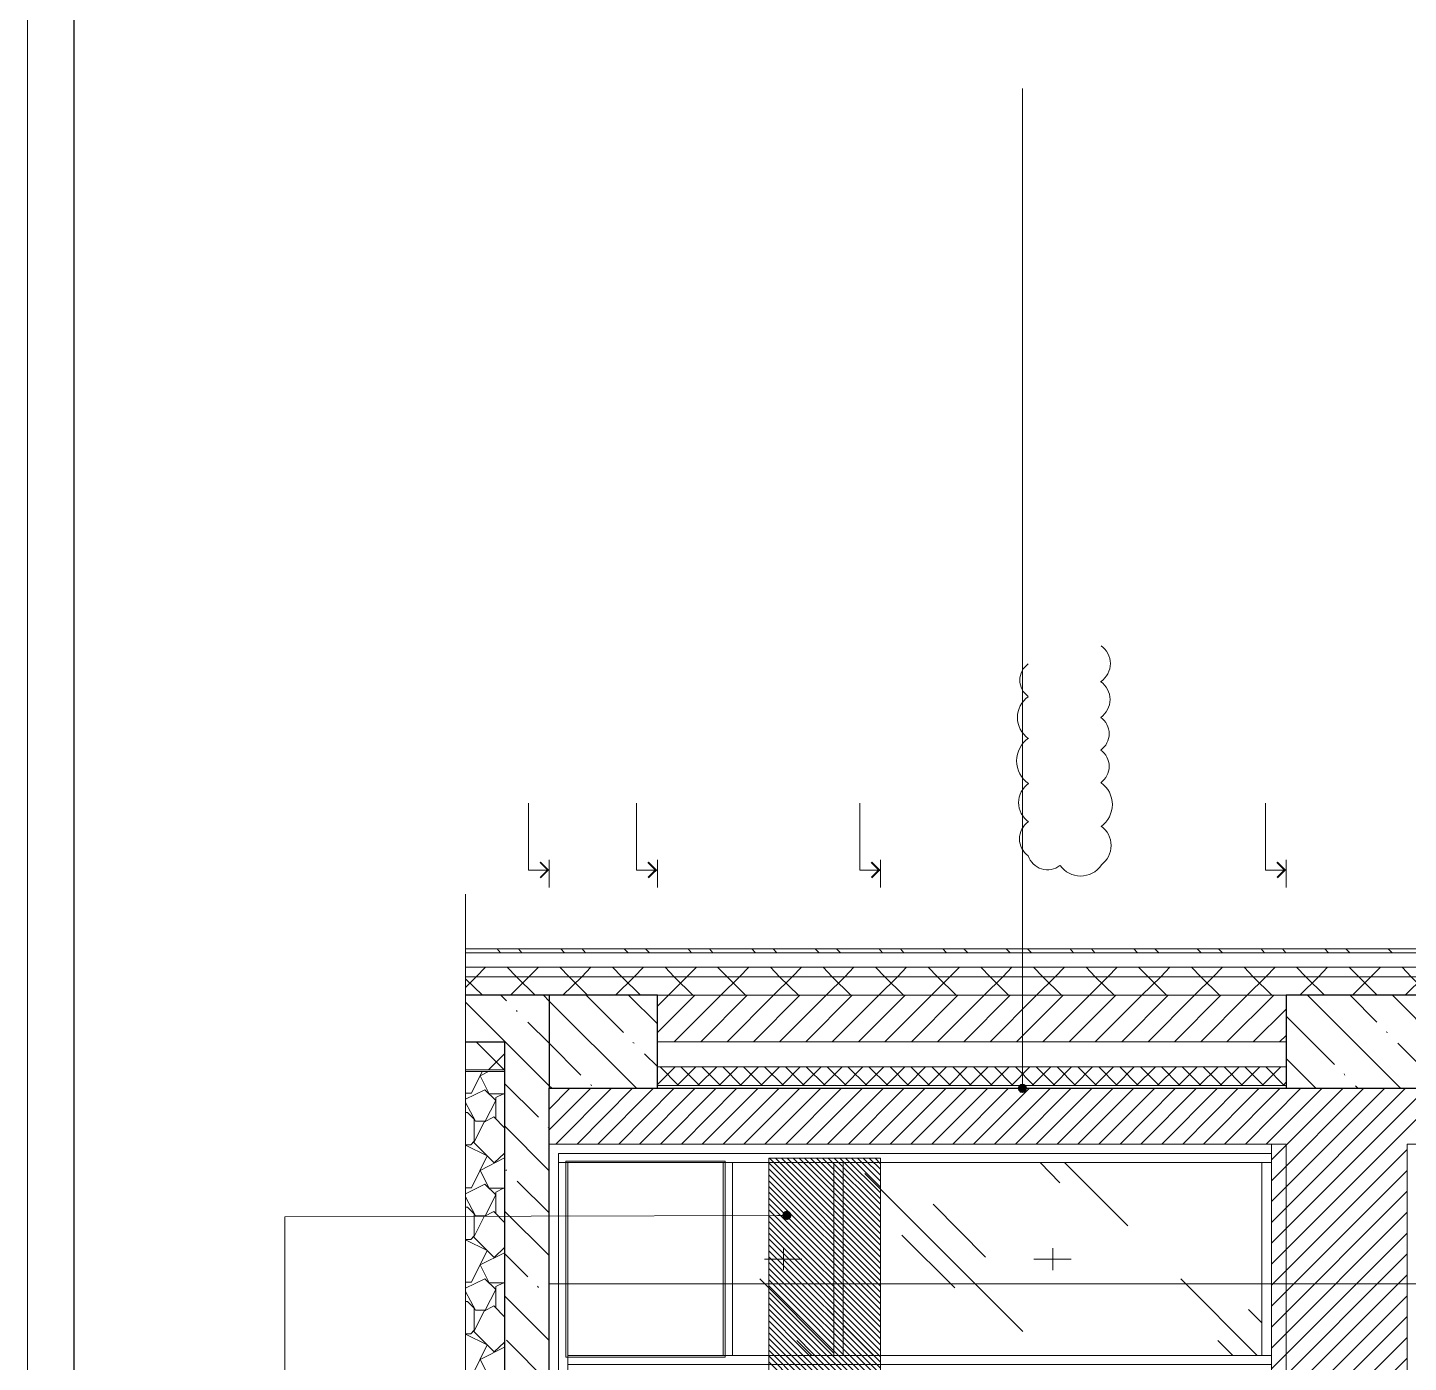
# Model space of a CAD drawing. Header units: millimetres. Extents: x -356862 to 418287, y 0 to 839748.
# Drawn here: x 13.7 to 19.54, y 30.18 to 35.83 of the extents above; entities that cross this region are included whole.
import ezdxf

# ---------------------------------------------------------------- set-up
doc = ezdxf.new("R2010")
doc.units = ezdxf.units.MM
doc.layers.add('PDF _Геометрия', color=7, linetype='Continuous', true_color=0xbababa)
doc.layers.add('PDF _Сплошная заливка', color=7, linetype='Continuous', true_color=0xf50000)

msp = doc.modelspace()

# ---------------------------------------------------------------- linework, layer by layer
at = {"layer": 'PDF _Геометрия', "color": 7, "lineweight": 20}
for points in [[(13.6986, 0), (13.6986, 46.8056), (46.8056, 46.8056), (46.8056, 0)], [(15.7168, 31.4145), (15.5518, 31.4145)]]:
    msp.add_lwpolyline(points, dxfattribs=at)
at = {"layer": 'PDF _Геометрия', "color": 7, "lineweight": 30}
for points in [[(13.8952, 46.6089), (46.6089, 46.6089), (46.6089, 0.7858), (13.8952, 0.7858)], [(15.9051, 31.3445), (16.3635, 31.3445), (16.3635, 31.7378), (15.9051, 31.7378)], [(19.025, 31.3445), (19.67, 31.3445), (19.67, 31.7378), (19.025, 31.7378)]]:
    msp.add_lwpolyline(points, close=True, dxfattribs=at)
at = {"layer": 'PDF _Геометрия', "color": 251, "lineweight": 20, "true_color": 0x545454}
for points in [[(17.9084, 31.3629), (17.9084, 31.3828), (17.9084, 32.3678), (17.9084, 32.4411), (17.9084, 35.576)], [(16.8918, 30.8062), (16.8718, 30.8062), (14.7869, 30.7995), (14.7869, 30.7262), (14.7869, 26.9164)]]:
    msp.add_lwpolyline(points, dxfattribs=at)
at = {"layer": 'PDF _Геометрия', "color": 1, "lineweight": 20}
for points in [[(18.2397, 32.6374, 0.52054), (18.2397, 32.7753, 0.52054), (18.2397, 32.9137, 0.52054), (18.2394, 33.0655)], [(17.9329, 32.4714, 0.52054), (17.9329, 32.3281, 0.52057), (18.0673, 32.2869)]]:
    msp.add_lwpolyline(points, format="xyb", dxfattribs=at)
at = {"layer": 'PDF _Геометрия', "color": 112, "lineweight": 5, "true_color": 0x00b85c}
for points in [[(15.9051, 32.2678), (15.8185, 32.2678), (15.8185, 32.5511)], [(16.3635, 32.2678), (16.2751, 32.2678), (16.2751, 32.5511)], [(17.3084, 32.2678), (17.2201, 32.2678), (17.2201, 32.5511)], [(19.025, 32.2678), (18.9367, 32.2678), (18.9367, 32.5511)], [(15.9051, 32.1945), (15.9051, 32.3111)], [(16.3635, 32.1945), (16.3635, 32.3111)], [(17.3084, 32.1945), (17.3084, 32.3111)], [(19.025, 32.1945), (19.025, 32.3111)]]:
    msp.add_lwpolyline(points, dxfattribs=at)
at = {"layer": 'PDF _Геометрия', "color": 112, "lineweight": 0, "true_color": 0x00b85c}
for points, const_width in [([(15.8676, 32.3011), (15.9001, 32.2678), (15.8676, 32.2353)], 0.00707), ([(16.3243, 32.3011), (16.3576, 32.2678), (16.3243, 32.2353)], 0.00825), ([(17.2693, 32.3011), (17.3026, 32.2678), (17.2693, 32.2353)], 0.00825), ([(18.9859, 32.3011), (19.0192, 32.2678), (18.9859, 32.2353)], 0.00825)]:
    msp.add_lwpolyline(points, dxfattribs=dict(at, const_width=const_width))
at = {"layer": 'PDF _Геометрия', "color": 7, "lineweight": 5}
for points in [[(15.5518, 32.1662), (15.5518, 32.0978), (15.5518, 27.118), (15.4385, 27.0897), (15.6668, 27.0314), (15.5518, 27.003), (15.5518, 22.0232), (15.5518, 21.9549)], [(22.9765, 31.9178), (22.9765, 31.9345), (15.5518, 31.9345)], [(15.5518, 31.8562), (22.9765, 31.8562)], [(15.5518, 31.8162), (22.9765, 31.8162)], [(22.2682, 25.0048), (19.5367, 25.0048), (19.5367, 31.1079)]]:
    msp.add_lwpolyline(points, dxfattribs=at)
at = {"layer": 'PDF _Геометрия', "color": 7, "lineweight": 9}
for points in [[(15.7168, 31.7378), (22.9765, 31.7378), (22.9765, 31.9178), (15.5518, 31.9178)], [(19.025, 31.7378), (16.3635, 31.7378)], [(16.3635, 31.5412), (19.025, 31.5412)], [(15.7168, 31.4228), (15.5518, 31.4228)], [(15.9051, 31.1079), (19.025, 31.1079)], [(19.5367, 31.1079), (22.3316, 31.1079), (22.2682, 31.1079), (22.2682, 25.0048), (22.3316, 25.0048), (22.3316, 31.1079)]]:
    msp.add_lwpolyline(points, dxfattribs=at)
at = {"layer": 'PDF _Геометрия', "color": 8, "lineweight": 9, "true_color": 0x808080}
for points in [[(15.7002, 31.9178), (15.6852, 31.9345)], [(15.7902, 31.9178), (15.7752, 31.9345)], [(15.9701, 31.9178), (15.9551, 31.9345)], [(16.0601, 31.9178), (16.0451, 31.9345)], [(16.2401, 31.9178), (16.2235, 31.9345)], [(16.3301, 31.9178), (16.3135, 31.9345)], [(16.5085, 31.9178), (16.4935, 31.9345)], [(16.5985, 31.9178), (16.5835, 31.9345)], [(16.7784, 31.9178), (16.7634, 31.9345)], [(16.8684, 31.9178), (16.8534, 31.9345)], [(17.0484, 31.9178), (17.0318, 31.9345)], [(17.1384, 31.9178), (17.1218, 31.9345)], [(17.3168, 31.9178), (17.3018, 31.9345)], [(17.4068, 31.9178), (17.3918, 31.9345)], [(17.5867, 31.9178), (17.5717, 31.9345)], [(17.6767, 31.9178), (17.6601, 31.9345)], [(17.8567, 31.9178), (17.8401, 31.9345)], [(17.9467, 31.9178), (17.9301, 31.9345)], [(18.1251, 31.9178), (18.1101, 31.9345)], [(18.2151, 31.9178), (18.2001, 31.9345)], [(18.395, 31.9178), (18.38, 31.9345)], [(18.485, 31.9178), (18.4684, 31.9345)], [(18.665, 31.9178), (18.6484, 31.9345)], [(18.755, 31.9178), (18.7384, 31.9345)], [(18.9334, 31.9178), (18.9184, 31.9345)], [(19.0234, 31.9178), (19.0084, 31.9345)], [(19.2033, 31.9178), (19.1883, 31.9345)], [(19.2933, 31.9178), (19.2767, 31.9345)], [(19.4733, 31.9178), (19.4567, 31.9345)], [(15.6368, 31.8562), (15.5968, 31.8162), (15.5518, 31.7712)], [(15.8468, 31.7378), (15.7668, 31.8162), (15.7285, 31.8562)], [(15.8601, 31.8562), (15.8201, 31.8162), (15.7418, 31.7378)], [(16.0685, 31.7378), (15.9901, 31.8162), (15.9501, 31.8562)], [(16.0818, 31.8562), (16.0435, 31.8162), (15.9635, 31.7378)], [(16.2918, 31.7378), (16.2135, 31.8162), (16.1735, 31.8562)], [(16.3051, 31.8562), (16.2651, 31.8162), (16.1868, 31.7378)], [(16.5285, 31.8562), (16.4885, 31.8162), (16.4101, 31.7378), (16.3635, 31.6912)], [(16.5135, 31.7378), (16.4351, 31.8162), (16.3968, 31.8562)], [(16.7501, 31.8562), (16.7118, 31.8162), (16.6318, 31.7378), (16.4351, 31.5412)], [(16.7368, 31.7378), (16.6584, 31.8162), (16.6185, 31.8562)], [(16.9734, 31.8562), (16.9334, 31.8162), (16.8551, 31.7378), (16.6584, 31.5412)], [(16.9601, 31.7378), (16.8801, 31.8162), (16.8418, 31.8562)], [(17.1951, 31.8562), (17.1568, 31.8162), (17.0784, 31.7378), (16.8801, 31.5412)], [(17.1818, 31.7378), (17.1034, 31.8162), (17.0651, 31.8562)], [(17.4184, 31.8562), (17.3801, 31.8162), (17.3001, 31.7378), (17.1034, 31.5412)], [(17.4051, 31.7378), (17.3268, 31.8162), (17.2868, 31.8562)], [(17.6417, 31.8562), (17.6017, 31.8162), (17.5234, 31.7378), (17.3268, 31.5412)], [(17.6284, 31.7378), (17.5484, 31.8162), (17.5101, 31.8562)], [(17.8634, 31.8562), (17.8251, 31.8162), (17.7467, 31.7378), (17.5484, 31.5412)], [(17.8501, 31.7378), (17.7717, 31.8162), (17.7317, 31.8562)], [(18.0867, 31.8562), (18.0467, 31.8162), (17.9684, 31.7378), (17.7717, 31.5412)], [(18.0734, 31.7378), (17.9951, 31.8162), (17.9551, 31.8562)], [(18.31, 31.8562), (18.2701, 31.8162), (18.1917, 31.7378), (17.9951, 31.5412)], [(18.2967, 31.7378), (18.2167, 31.8162), (18.1784, 31.8562)], [(18.5317, 31.8562), (18.4934, 31.8162), (18.4134, 31.7378), (18.2167, 31.5412)], [(18.5184, 31.7378), (18.44, 31.8162), (18.4, 31.8562)], [(18.755, 31.8562), (18.715, 31.8162), (18.6367, 31.7378), (18.44, 31.5412)], [(18.7417, 31.7378), (18.6634, 31.8162), (18.6234, 31.8562)], [(18.9784, 31.8562), (18.9384, 31.8162), (18.86, 31.7378), (18.6634, 31.5412)], [(18.9634, 31.7378), (18.885, 31.8162), (18.8467, 31.8562)], [(19.1867, 31.7378), (19.1083, 31.8162), (19.0684, 31.8562)], [(19.2, 31.8562), (19.1617, 31.8162), (19.0817, 31.7378)], [(19.41, 31.7378), (19.3317, 31.8162), (19.2917, 31.8562)], [(19.4233, 31.8562), (19.3833, 31.8162), (19.305, 31.7378)], [(19.6317, 31.7378), (19.5533, 31.8162), (19.515, 31.8562)], [(19.6467, 31.8562), (19.6067, 31.8162), (19.5283, 31.7378)], [(15.6235, 31.7378), (15.5518, 31.8078)], [(15.7252, 31.7145), (15.7168, 31.7228), (15.7018, 31.7378)], [(16.2751, 31.3445), (15.9051, 31.7128), (15.8818, 31.7378)], [(16.2201, 31.5795), (16.0618, 31.7378)], [(16.3635, 31.6162), (16.2418, 31.7378)], [(16.5218, 31.7378), (16.3635, 31.5795)], [(16.7434, 31.7378), (16.5468, 31.5412)], [(16.9668, 31.7378), (16.7701, 31.5412)], [(17.1884, 31.7378), (16.9918, 31.5412)], [(17.4118, 31.7378), (17.2151, 31.5412)], [(17.6351, 31.7378), (17.4384, 31.5412)], [(17.8567, 31.7378), (17.6601, 31.5412)], [(18.0801, 31.7378), (17.8834, 31.5412)], [(18.3034, 31.7378), (18.1067, 31.5412)], [(18.525, 31.7378), (18.3284, 31.5412)], [(18.7484, 31.7378), (18.5517, 31.5412)], [(18.9717, 31.7378), (18.7734, 31.5412)], [(19.5083, 31.3445), (19.115, 31.7378)], [(19.4083, 31.6245), (19.295, 31.7378)], [(19.67, 31.5412), (19.475, 31.7378)], [(15.9168, 31.3445), (15.9051, 31.3545), (15.7168, 31.5428), (15.5518, 31.7078)], [(15.7702, 31.6695), (15.7668, 31.6728)], [(19.025, 31.6795), (18.885, 31.5412)], [(16.0401, 31.3995), (15.9051, 31.5345), (15.8151, 31.6245)], [(19.2283, 31.4445), (19.025, 31.6495)], [(19.025, 31.5678), (18.9967, 31.5412)], [(19.4533, 31.5795), (19.4483, 31.5828)], [(15.7152, 31.4228), (15.5968, 31.5412)], [(16.2651, 31.5345), (16.2601, 31.5378)], [(19.67, 31.3629), (19.4967, 31.5345)], [(15.7168, 31.4895), (15.6485, 31.4228)], [(16.3635, 31.4362), (16.3085, 31.4895)], [(19.15, 31.3445), (19.025, 31.4695)], [(15.6218, 31.4145), (15.5768, 31.3229), (15.5518, 31.3229)], [(15.7168, 31.3212), (15.6518, 31.3212), (15.6135, 31.3962), (15.6485, 31.4145)], [(19.2733, 31.3995), (19.27, 31.4045)], [(15.5518, 31.2845), (15.5935, 31.2045), (15.6352, 31.2045), (15.6802, 31.2929), (15.6335, 31.3379), (15.5518, 31.2979)], [(15.7168, 31.3179), (15.7118, 31.3212), (15.6802, 31.3045), (15.6802, 31.2145)], [(15.8601, 31.2212), (15.7168, 31.3645)], [(16.0851, 31.3545), (16.0818, 31.3595)], [(19.3283, 31.3445), (19.3183, 31.3545)], [(15.5518, 31.1045), (15.5735, 31.1045), (15.5885, 31.1195), (15.5885, 31.2129), (15.5602, 31.2412), (15.5518, 31.2412)], [(15.7168, 31.1762), (15.6718, 31.2229), (15.6302, 31.2012), (15.5868, 31.1145), (15.6735, 31.0279), (15.7168, 31.0695)], [(15.9051, 30.9945), (15.7168, 31.1845)], [(15.9051, 31.1762), (15.9018, 31.1795)], [(15.5518, 30.9229), (15.5768, 30.9229), (15.6435, 31.0579), (15.5518, 31.1029)], [(15.7168, 30.9212), (15.6518, 30.9212), (15.6135, 30.9962), (15.7168, 31.0495)], [(15.7252, 30.9962), (15.7218, 30.9995)], [(15.5518, 30.8845), (15.5935, 30.8045), (15.6352, 30.8045), (15.6802, 30.8929), (15.6335, 30.9379), (15.5518, 30.8979)], [(15.7168, 30.9179), (15.7118, 30.9212), (15.6802, 30.9045), (15.6802, 30.8145)], [(15.9051, 30.8162), (15.7702, 30.9512)], [(15.5518, 30.7045), (15.5735, 30.7045), (15.5885, 30.7195), (15.5885, 30.8129), (15.5602, 30.8412), (15.5518, 30.8412)], [(15.7168, 30.7762), (15.6718, 30.8229), (15.6302, 30.8012), (15.5868, 30.7145), (15.6735, 30.6279), (15.7168, 30.6695)], [(15.9051, 30.6362), (15.7168, 30.8245)], [(15.5518, 30.5229), (15.5768, 30.5229), (15.6435, 30.6579), (15.5518, 30.7029)], [(15.7168, 30.5212), (15.6518, 30.5212), (15.6135, 30.5962), (15.7168, 30.6479)], [(15.8151, 30.5462), (15.7168, 30.6445)], [(15.5518, 30.4846), (15.5935, 30.4046), (15.6352, 30.4046), (15.6802, 30.4929), (15.6335, 30.5379), (15.5518, 30.4979)], [(15.7168, 30.5179), (15.7118, 30.5212), (15.6802, 30.5046), (15.6802, 30.4146)], [(15.8601, 30.5012), (15.8568, 30.5062)], [(15.9051, 30.2762), (15.7168, 30.4662)], [(15.9051, 30.4562), (15.9051, 30.4579)], [(15.5518, 30.3046), (15.5735, 30.3046), (15.5885, 30.3196), (15.5885, 30.4129), (15.5602, 30.4412), (15.5518, 30.4412)], [(15.7168, 30.3762), (15.6718, 30.4229), (15.6302, 30.4012), (15.5868, 30.3146), (15.6735, 30.2279), (15.7168, 30.2696)], [(15.5518, 30.1229), (15.5768, 30.1229), (15.6435, 30.2579), (15.5518, 30.3029)], [(15.9051, 30.0962), (15.7252, 30.2779)], [(15.7168, 30.1212), (15.6518, 30.1212), (15.6135, 30.1962), (15.7168, 30.2479)]]:
    msp.add_lwpolyline(points, dxfattribs=at)
at = {"layer": 'PDF _Геометрия', "color": 7, "lineweight": 30}
for points in [[(15.9051, 31.7378), (15.7168, 31.7378), (15.5518, 31.7378)], [(15.5518, 31.5412), (15.7168, 31.5412), (15.7168, 22.0232)], [(15.9051, 22.0232), (15.9051, 31.3445)]]:
    msp.add_lwpolyline(points, dxfattribs=at)
at = {"layer": 'PDF _Геометрия', "color": 161, "lineweight": 9, "true_color": 0x7f9fff}
for points in [[(16.4385, 31.4345), (16.3635, 31.3595)], [(16.3751, 31.4345), (16.4535, 31.3562)], [(16.5268, 31.4345), (16.4468, 31.3562)], [(16.4635, 31.4345), (16.5418, 31.3562)], [(16.6151, 31.4345), (16.5351, 31.3562)], [(16.5518, 31.4345), (16.6301, 31.3562)], [(16.7034, 31.4345), (16.6251, 31.3562)], [(16.6401, 31.4345), (16.7184, 31.3562)], [(16.7918, 31.4345), (16.7134, 31.3562)], [(16.7284, 31.4345), (16.8068, 31.3562)], [(16.8801, 31.4345), (16.8018, 31.3562)], [(16.8168, 31.4345), (16.8968, 31.3562)], [(16.9684, 31.4345), (16.8901, 31.3562)], [(16.9051, 31.4345), (16.9851, 31.3562)], [(17.0568, 31.4345), (16.9784, 31.3562)], [(16.9934, 31.4345), (17.0734, 31.3562)], [(17.1451, 31.4345), (17.0668, 31.3562)], [(17.0818, 31.4345), (17.1618, 31.3562)], [(17.2334, 31.4345), (17.1551, 31.3562)], [(17.1701, 31.4345), (17.2501, 31.3562)], [(17.3218, 31.4345), (17.2434, 31.3562)], [(17.2584, 31.4345), (17.3384, 31.3562)], [(17.4101, 31.4345), (17.3318, 31.3562)], [(17.3484, 31.4345), (17.4268, 31.3562)], [(17.4984, 31.4345), (17.4201, 31.3562)], [(17.4368, 31.4345), (17.5151, 31.3562)], [(17.5867, 31.4345), (17.5084, 31.3562)], [(17.5251, 31.4345), (17.6034, 31.3562)], [(17.6751, 31.4345), (17.5967, 31.3562)], [(17.6134, 31.4345), (17.6917, 31.3562)], [(17.7634, 31.4345), (17.6851, 31.3562)], [(17.7017, 31.4345), (17.7801, 31.3562)], [(17.8517, 31.4345), (17.7734, 31.3562)], [(17.7901, 31.4345), (17.8684, 31.3562)], [(17.9401, 31.4345), (17.8617, 31.3562)], [(17.8784, 31.4345), (17.9567, 31.3562)], [(18.0284, 31.4345), (17.9501, 31.3562)], [(17.9667, 31.4345), (18.0451, 31.3562)], [(18.1167, 31.4345), (18.0384, 31.3562)], [(18.0551, 31.4345), (18.1334, 31.3562)], [(18.2051, 31.4345), (18.1267, 31.3562)], [(18.1434, 31.4345), (18.2217, 31.3562)], [(18.2934, 31.4345), (18.2151, 31.3562)], [(18.2317, 31.4345), (18.31, 31.3562)], [(18.3817, 31.4345), (18.3034, 31.3562)], [(18.32, 31.4345), (18.3984, 31.3562)], [(18.4717, 31.4345), (18.3917, 31.3562)], [(18.4084, 31.4345), (18.4867, 31.3562)], [(18.56, 31.4345), (18.48, 31.3562)], [(18.4967, 31.4345), (18.575, 31.3562)], [(18.6484, 31.4345), (18.5684, 31.3562)], [(18.585, 31.4345), (18.6634, 31.3562)], [(18.7367, 31.4345), (18.6567, 31.3562)], [(18.6734, 31.4345), (18.7517, 31.3562)], [(18.825, 31.4345), (18.745, 31.3562)], [(18.7617, 31.4345), (18.84, 31.3562)], [(18.9134, 31.4345), (18.8334, 31.3562)], [(18.85, 31.4345), (18.9284, 31.3562)], [(19.0017, 31.4345), (18.9234, 31.3562)], [(18.9384, 31.4345), (19.0167, 31.3562)], [(16.0818, 31.3445), (15.9051, 31.1679)], [(15.9935, 31.3445), (15.9051, 31.2562)], [(16.1701, 31.3445), (15.9335, 31.1079)], [(16.2585, 31.3445), (16.0235, 31.1079)], [(16.3468, 31.3445), (16.1118, 31.1079)], [(16.4351, 31.3445), (16.2001, 31.1079)], [(16.5235, 31.3445), (16.2885, 31.1079)], [(16.3635, 31.3579), (16.3651, 31.3562)], [(16.6118, 31.3445), (16.3768, 31.1079)], [(16.7001, 31.3445), (16.4651, 31.1079)], [(16.7901, 31.3445), (16.5535, 31.1079)], [(16.8784, 31.3445), (16.6418, 31.1079)], [(16.9668, 31.3445), (16.7301, 31.1079)], [(17.0551, 31.3445), (16.8184, 31.1079)], [(17.1434, 31.3445), (16.9068, 31.1079)], [(17.2318, 31.3445), (16.9951, 31.1079)], [(17.3201, 31.3445), (17.0834, 31.1079)], [(17.4084, 31.3445), (17.1718, 31.1079)], [(17.4967, 31.3445), (17.2601, 31.1079)], [(17.5851, 31.3445), (17.3484, 31.1079)], [(17.6734, 31.3445), (17.4368, 31.1079)], [(17.7617, 31.3445), (17.5251, 31.1079)], [(17.8501, 31.3445), (17.6134, 31.1079)], [(17.9384, 31.3445), (17.7017, 31.1079)], [(18.0267, 31.3445), (17.7901, 31.1079)], [(18.1151, 31.3445), (17.8784, 31.1079)], [(18.2034, 31.3445), (17.9667, 31.1079)], [(18.2917, 31.3445), (18.0551, 31.1079)], [(18.38, 31.3445), (18.1434, 31.1079)], [(18.4684, 31.3445), (18.2317, 31.1079)], [(18.5567, 31.3445), (18.3217, 31.1079)], [(18.645, 31.3445), (18.41, 31.1079)], [(18.7334, 31.3445), (18.4984, 31.1079)], [(18.8217, 31.3445), (18.5867, 31.1079)], [(18.91, 31.3445), (18.675, 31.1079)], [(18.9984, 31.3445), (18.7634, 31.1079)], [(19.0867, 31.3445), (18.8517, 31.1079)], [(19.1767, 31.3445), (18.94, 31.1079)], [(19.7067, 31.3445), (18.9617, 30.5995)], [(19.6183, 31.3445), (18.9617, 30.6879)], [(19.53, 31.3445), (18.9617, 30.7762)], [(19.4417, 31.3445), (18.9617, 30.8645)], [(19.3533, 31.3445), (18.9617, 30.9529)], [(19.265, 31.3445), (18.9617, 31.0412)], [(19.025, 31.3695), (19.0117, 31.3562)], [(19.5367, 31.0845), (18.9617, 30.5112)], [(19.5367, 30.9962), (18.9617, 30.4212)], [(19.5367, 30.9079), (18.9617, 30.3329)], [(19.5367, 30.8195), (18.9617, 30.2446)], [(19.5367, 30.7312), (18.9617, 30.1562)], [(19.5367, 30.6429), (18.9617, 30.0679)], [(19.5367, 30.5546), (18.9617, 29.9796)], [(19.5367, 30.4662), (18.9617, 29.8912)], [(19.5367, 30.3779), (18.9617, 29.8029)], [(19.5367, 30.2896), (18.9617, 29.7146)], [(19.5367, 30.2012), (18.9617, 29.6263)]]:
    msp.add_lwpolyline(points, dxfattribs=at)
for points in [[(19.025, 31.3562), (19.025, 31.4345), (16.3635, 31.4345), (16.3635, 31.3562)], [(19.025, 23.0465), (19.5367, 23.0465), (19.5367, 24.6115), (22.2682, 24.6115), (22.2682, 23.0465), (22.8432, 23.0465), (22.8432, 31.2895), (21.7966, 31.2895), (21.7966, 31.3445), (19.67, 31.3445), (19.025, 31.3445), (16.3635, 31.3445), (15.9051, 31.3445), (15.9051, 31.1079), (18.9617, 31.1079), (18.9617, 25.0048), (15.9051, 25.0048), (15.9051, 24.6115), (18.9617, 24.6115), (18.9617, 23.0465)], [(19.5367, 25.0048), (19.5367, 31.1079), (22.2682, 31.1079), (22.2682, 25.0048)]]:
    msp.add_lwpolyline(points, close=True, dxfattribs=at)
at = {"layer": 'PDF _Геометрия', "color": 161, "lineweight": 30, "true_color": 0x7f9fff}
msp.add_lwpolyline([(16.3635, 31.3445), (19.025, 31.3445)], dxfattribs=at)
at = {"layer": 'PDF _Геометрия', "color": 7, "lineweight": 9}
msp.add_lwpolyline([(19.025, 25.0048), (18.9617, 25.0048), (18.9617, 31.1079), (19.025, 31.1079)], close=True, dxfattribs=at)
at = {"layer": 'PDF _Геометрия', "color": 252, "lineweight": 5, "true_color": 0x989898}
for points in [[(16.6618, 31.0679), (17.1301, 31.0679), (18.9617, 31.0679), (18.9617, 31.0295), (17.1301, 31.0295), (16.6618, 31.0295), (15.9451, 31.0295), (15.9451, 31.0679)], [(15.9451, 25.9197), (15.9451, 26.7747), (15.9451, 27.6297), (15.9451, 28.483), (15.9451, 29.3379), (15.9451, 30.1929), (15.9451, 31.0295), (15.9851, 31.0295), (15.9851, 30.1929), (15.9851, 29.3379), (15.9851, 28.483), (15.9851, 27.6297), (15.9851, 26.7747), (15.9851, 25.9197), (15.9851, 25.0448), (15.9451, 25.0448)], [(16.6418, 31.0295), (16.6818, 31.0295), (16.6818, 30.2129), (16.6418, 30.2129)], [(17.1101, 31.0295), (17.1501, 31.0295), (17.1501, 30.2129), (17.1101, 30.2129)], [(18.9617, 30.2129), (18.9217, 30.2129), (18.9217, 31.0295), (18.9617, 31.0295)], [(16.6618, 30.2129), (17.1301, 30.2129), (18.9617, 30.2129), (18.9617, 30.1746), (17.1301, 30.1746), (16.6618, 30.1746), (15.9851, 30.1746), (15.9851, 30.2129)]]:
    msp.add_lwpolyline(points, close=True, dxfattribs=at)
at = {"layer": 'PDF _Геометрия', "color": 7, "lineweight": 5}
msp.add_lwpolyline([(16.6501, 30.2062), (16.6501, 31.0362), (15.9768, 31.0362), (15.9768, 30.2062)], close=True, dxfattribs=at)
at = {"layer": 'PDF _Геометрия', "color": 142, "lineweight": 9, "true_color": 0x008ab8}
msp.add_lwpolyline([(17.3084, 30.1029), (17.3084, 31.0479), (16.8351, 31.0479), (16.8351, 30.1029)], close=True, dxfattribs=at)
at = {"layer": 'PDF _Геометрия', "color": 254, "lineweight": 9, "true_color": 0xdcdcdc}
for points in [[(17.3084, 30.5546), (16.8351, 31.0279)], [(17.3084, 30.5795), (16.8384, 31.0479)], [(17.3084, 30.6045), (16.8634, 31.0479)], [(17.3084, 30.6295), (16.8884, 31.0479)], [(17.3084, 30.6545), (16.9134, 31.0479)], [(17.3084, 30.6795), (16.9384, 31.0479)], [(17.3084, 30.7029), (16.9634, 31.0479)], [(17.3084, 30.7279), (16.9868, 31.0479)], [(17.3084, 30.7529), (17.0118, 31.0479)], [(17.3084, 30.7779), (17.0368, 31.0479)], [(17.3084, 30.8029), (17.0618, 31.0479)], [(17.3084, 30.8279), (17.0868, 31.0479)], [(17.3084, 30.8529), (17.1118, 31.0479)], [(17.3084, 30.8762), (17.1351, 31.0479)], [(17.3084, 30.9012), (17.1601, 31.0479)], [(17.3084, 30.9262), (17.1851, 31.0479)], [(17.3084, 30.9512), (17.2101, 31.0479)], [(17.3084, 30.9762), (17.2351, 31.0479)], [(17.3084, 31.0012), (17.2601, 31.0479)], [(17.3084, 31.0245), (17.2851, 31.0479)], [(17.3084, 30.5296), (16.8351, 31.0029)], [(17.3084, 30.5062), (16.8351, 30.9779)], [(17.3084, 30.4812), (16.8351, 30.9529)], [(17.3084, 30.4562), (16.8351, 30.9279)], [(17.3084, 30.4312), (16.8351, 30.9045)], [(17.3084, 30.4062), (16.8351, 30.8795)], [(17.3084, 30.3812), (16.8351, 30.8545)], [(17.3084, 30.3562), (16.8351, 30.8295)], [(17.3084, 30.3329), (16.8351, 30.8045)], [(17.3084, 30.3079), (16.8351, 30.7795)], [(17.3084, 30.2829), (16.8351, 30.7545)], [(17.3084, 30.2579), (16.8351, 30.7312)], [(17.3084, 30.2329), (16.8351, 30.7062)], [(17.3084, 30.2079), (16.8351, 30.6812)], [(17.3084, 30.1846), (16.8351, 30.6562)], [(17.3084, 30.1596), (16.8351, 30.6312)], [(17.3084, 30.1346), (16.8351, 30.6062)], [(17.3084, 30.1096), (16.8351, 30.5812)], [(17.2884, 30.1029), (16.8351, 30.5579)], [(17.2634, 30.1029), (16.8351, 30.5329)], [(17.2401, 30.1029), (16.8351, 30.5079)], [(17.2151, 30.1029), (16.8351, 30.4829)], [(17.1901, 30.1029), (16.8351, 30.4579)], [(17.1651, 30.1029), (16.8351, 30.4329)], [(17.1401, 30.1029), (16.8351, 30.4096)], [(17.1151, 30.1029), (16.8351, 30.3846)], [(17.0901, 30.1029), (16.8351, 30.3596)], [(17.0668, 30.1029), (16.8351, 30.3346)], [(17.0418, 30.1029), (16.8351, 30.3096)], [(17.0168, 30.1029), (16.8351, 30.2846)], [(16.9918, 30.1029), (16.8351, 30.2596)], [(16.9668, 30.1029), (16.8351, 30.2362)], [(16.9418, 30.1029), (16.8351, 30.2112)], [(16.9168, 30.1029), (16.8351, 30.1862)]]:
    msp.add_lwpolyline(points, dxfattribs=at)
at = {"layer": 'PDF _Геометрия', "color": 254, "lineweight": 5, "true_color": 0xdcdcdc}
for points in [[(18.0667, 30.9445), (17.9834, 31.0295)], [(18.355, 30.7612), (18.0867, 31.0295)], [(17.9101, 30.3146), (17.2418, 30.9829)], [(17.7517, 30.6295), (17.5301, 30.8529)], [(17.6217, 30.4996), (17.3984, 30.7229)], [(16.8168, 30.6212), (16.9751, 30.6212)], [(16.8968, 30.5745), (16.8968, 30.6679)], [(17.9567, 30.6212), (18.1151, 30.6212)], [(18.0367, 30.5745), (18.0367, 30.6679)], [(17.1101, 30.2229), (16.7968, 30.5379)], [(18.9017, 30.2129), (18.5784, 30.5379)], [(17.1101, 30.3812), (17.0834, 30.4079)], [(18.9217, 30.3512), (18.865, 30.4079)], [(17.2784, 30.2129), (17.1501, 30.3412)], [(17.0168, 30.2129), (16.9534, 30.2762)], [(18.7984, 30.2129), (18.735, 30.2762)]]:
    msp.add_lwpolyline(points, dxfattribs=at)
at = {"layer": 'PDF _Геометрия', "color": 252, "lineweight": 18, "true_color": 0x989898}
msp.add_lwpolyline([(22.4615, 30.5162), (15.9051, 30.5162)], dxfattribs=at)
at = {"layer": 'PDF _Геометрия', "color": 1, "lineweight": 20}
for centre, radius, start, end in [((18.1881, 33.1414), 0.0925, 305.00243, 54.99757), ((17.9814, 33.0714), 0.0842, 125.00243, 234.99757), ((17.9947, 32.9131), 0.1075, 125.00244, 234.99756), ((18.0014, 32.7297), 0.1175, 125.00245, 234.99755), ((17.9914, 32.5531), 0.0992, 125.00245, 234.99755), ((18.1764, 32.5447), 0.1125, 305.00245, 54.99755), ((18.1831, 32.3714), 0.1008, 305.00245, 54.99755), ((18.1547, 32.3481), 0.1058, 215.00244, 324.99756)]:
    msp.add_arc(centre, radius, start, end, dxfattribs=at)
at = {"layer": 'PDF _Сплошная заливка', "color": 251, "true_color": 0x545454, "transparency": 33554559}
for points in [[(17.9084, 31.3445), (17.8917, 31.3529), (17.8884, 31.3445)], [(17.8884, 31.3445), (17.8917, 31.3345), (17.9084, 31.3445)], [(17.8984, 31.3612), (17.9084, 31.3445), (17.8917, 31.3529)], [(17.8917, 31.3345), (17.9084, 31.3445), (17.8984, 31.3262)], [(17.9084, 31.3629), (17.8984, 31.3612), (17.9084, 31.3445)], [(17.9084, 31.3445), (17.8984, 31.3262), (17.9084, 31.3245)], [(17.9084, 31.3445), (17.9184, 31.3612), (17.9084, 31.3629)], [(17.9251, 31.3529), (17.9084, 31.3445), (17.9184, 31.3612)], [(17.9284, 31.3445), (17.9251, 31.3529), (17.9084, 31.3445)], [(17.9084, 31.3245), (17.9184, 31.3262), (17.9084, 31.3445)], [(17.9184, 31.3262), (17.9084, 31.3445), (17.9251, 31.3345)], [(17.9084, 31.3445), (17.9251, 31.3345), (17.9284, 31.3445)], [(16.9118, 30.8062), (16.8951, 30.8162), (16.8918, 30.8062)], [(16.8918, 30.8062), (16.8951, 30.7962), (16.9118, 30.8062)], [(16.9018, 30.8229), (16.9118, 30.8062), (16.8951, 30.8162)], [(16.8951, 30.7962), (16.9118, 30.8062), (16.9018, 30.7895)], [(16.9118, 30.8262), (16.9018, 30.8229), (16.9118, 30.8062)], [(16.9118, 30.8062), (16.9018, 30.7895), (16.9118, 30.7862)], [(16.9118, 30.8062), (16.9218, 30.8229), (16.9118, 30.8262)], [(16.9284, 30.8162), (16.9118, 30.8062), (16.9218, 30.8229)], [(16.9318, 30.8062), (16.9284, 30.8162), (16.9118, 30.8062)], [(16.9118, 30.7862), (16.9218, 30.7895), (16.9118, 30.8062)], [(16.9218, 30.7895), (16.9118, 30.8062), (16.9284, 30.7962)], [(16.9118, 30.8062), (16.9284, 30.7962), (16.9318, 30.8062)]]:
    msp.add_solid(points, dxfattribs=at)

doc.saveas('drawing.dxf')
